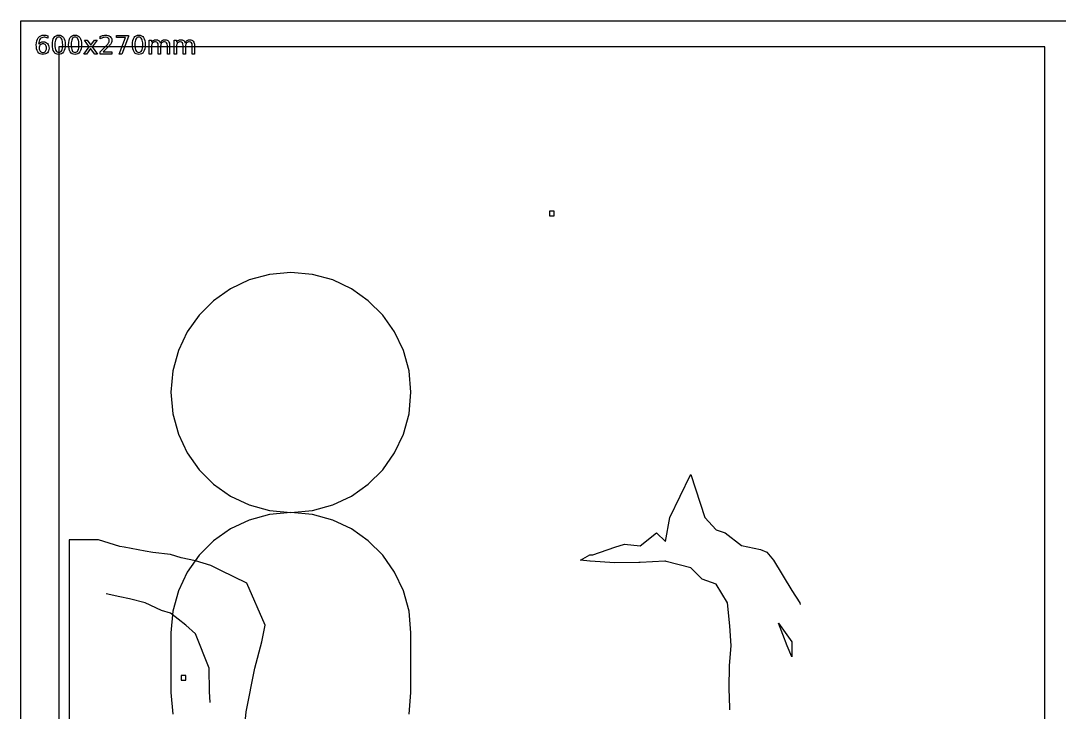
# Model space of a CAD drawing. Extents: x 0 to 600, y 0 to 270.
# Drawn here: x 0 to 161.6, y 162.4 to 270 of the extents above; entities that cross this region are included whole.
import ezdxf

# ---------------------------------------------------------------- set-up
doc = ezdxf.new("R2010")
doc.units = 0
doc.layers.add('1', color=7, linetype='CONTINUOUS')
doc.layers.add('2', color=7, linetype='CONTINUOUS')

msp = doc.modelspace()

# ---------------------------------------------------------------- linework, layer by layer
at = {"layer": '1', "color": 3}
for p, q in [((-0.000006, 270.000013), (600.00002, 270.000013)), ((-0.000006, 0.000006), (-0.000006, 270.000013))]:
    msp.add_line(p, q, dxfattribs=at)
at = {"layer": '1', "color": 7}
for p, q in [((4.215634, 267.64736), (4.215634, 267.290793)), ((4.215634, 267.64736), (4.215634, 267.64736)), ((5.917081, 267.763632), (5.917081, 267.763632)), ((5.917081, 267.453573), (5.917081, 267.453573)), ((8.444058, 267.763632), (8.444058, 267.763632)), ((8.444058, 267.453573), (8.444058, 267.453573)), ((10.666791, 265.953665), (9.89552, 266.988485)), ((9.89552, 266.988485), (10.316037, 266.988485)), ((10.316037, 266.988485), (10.891583, 266.215277)), ((10.891583, 266.215277), (11.46713, 266.988485)), ((11.887646, 266.988485), (11.102811, 265.932348)), ((11.46713, 266.988485), (11.887646, 266.988485)), ((12.368237, 267.176458), (12.368237, 267.571783)), ((14.910718, 267.71131), (16.771069, 267.71131)), ((14.910718, 267.381872), (14.910718, 267.71131)), ((16.300168, 267.381872), (14.910718, 267.381872)), ((15.311856, 264.818075), (16.300168, 267.381872)), ((16.771069, 267.544653), (15.720746, 264.818075)), ((16.771069, 267.71131), (16.771069, 267.544653)), ((18.373685, 267.763632), (18.373685, 267.763632)), ((18.373685, 267.453573), (18.373685, 267.453573)), ((19.999554, 264.818075), (19.999554, 266.988485)), ((19.999554, 266.988485), (20.35806, 266.988485)), ((20.35806, 266.988485), (20.35806, 266.651297)), ((23.867535, 264.818075), (23.867535, 266.988485)), ((23.867535, 266.988485), (24.226041, 266.988485)), ((24.226041, 266.988485), (24.226041, 266.651297)), ((3.43855, 266.420691), (3.43855, 266.420691)), ((9.823819, 264.818075), (10.666791, 265.953665)), ((10.87608, 265.670736), (10.244336, 264.818075)), ((11.507825, 264.818075), (10.87608, 265.670736)), ((11.102811, 265.932348), (11.928342, 264.818075)), ((12.348859, 264.818075), (12.348859, 265.147512)), ((12.81976, 265.147512), (14.185956, 265.147512)), ((12.81976, 265.147512), (12.81976, 265.147512)), ((14.185956, 265.147512), (14.185956, 264.818075)), ((20.35806, 266.044744), (20.35806, 264.818075)), ((21.404508, 264.818075), (21.404508, 266.116446)), ((21.702939, 266.571844), (21.702939, 266.571844)), ((21.763013, 266.044744), (21.763013, 264.818075)), ((22.80946, 264.818075), (22.80946, 266.116446)), ((23.167966, 266.128073), (23.167966, 264.818075)), ((24.226041, 266.044744), (24.226041, 264.818075)), ((25.272488, 264.818075), (25.272488, 266.116446)), ((25.57092, 266.571844), (25.57092, 266.571844)), ((25.630994, 266.044744), (25.630994, 264.818075)), ((26.677443, 264.818075), (26.677443, 266.116446)), ((27.035948, 266.128073), (27.035948, 264.818075)), ((10.244336, 264.818075), (9.823819, 264.818075)), ((11.928342, 264.818075), (11.507825, 264.818075)), ((14.185956, 264.818075), (12.348859, 264.818075)), ((15.720746, 264.818075), (15.311856, 264.818075)), ((20.35806, 264.818075), (19.999554, 264.818075)), ((21.763013, 264.818075), (21.404508, 264.818075)), ((23.167966, 264.818075), (22.80946, 264.818075)), ((24.226041, 264.818075), (23.867535, 264.818075)), ((25.630994, 264.818075), (25.272488, 264.818075)), ((27.035948, 264.818075), (26.677443, 264.818075))]:
    msp.add_line(p, q, dxfattribs=at)
at = {"layer": '1', "color": 5}
for p, q in [((8.476211, 265.947208), (5.906197, 265.947208)), ((5.906197, 265.947208), (5.906197, 263.576187)), ((9.840934, 265.947208), (8.476211, 265.947208)), ((12.449327, 265.947208), (9.840934, 265.947208)), ((13.775637, 265.947208), (12.449327, 265.947208)), ((16.409052, 265.947208), (13.775637, 265.947208)), ((17.710408, 265.947208), (16.409052, 265.947208)), ((20.358228, 265.947208), (17.710408, 265.947208)), ((21.645111, 265.947208), (20.358228, 265.947208)), ((24.31518, 265.947208), (21.645111, 265.947208)), ((25.579815, 265.947208), (24.31518, 265.947208)), ((28.317511, 265.947208), (25.579815, 265.947208)), ((29.514552, 265.947208), (28.317511, 265.947208)), ((32.381315, 265.947208), (29.514552, 265.947208)), ((33.449255, 265.947208), (32.381315, 265.947208)), ((36.32765, 265.947208), (33.449255, 265.947208)), ((37.383992, 265.947208), (36.32765, 265.947208)), ((40.173288, 265.947208), (37.383992, 265.947208)), ((41.318695, 265.947208), (40.173288, 265.947208)), ((43.948965, 265.947208), (41.318695, 265.947208)), ((45.253263, 265.947208), (43.948965, 265.947208)), ((47.816819, 265.947208), (45.253263, 265.947208)), ((49.188304, 265.947208), (47.816819, 265.947208)), ((51.731098, 265.947208), (49.188304, 265.947208)), ((53.122872, 265.947208), (51.731098, 265.947208)), ((55.624616, 265.947208), (53.122872, 265.947208)), ((57.05744, 265.947208), (55.624616, 265.947208)), ((59.512319, 265.947208), (57.05744, 265.947208)), ((60.992448, 265.947208), (59.512319, 265.947208)), ((63.383317, 265.947208), (60.992448, 265.947208)), ((64.927016, 265.947208), (63.383317, 265.947208)), ((67.261077, 265.947208), (64.927016, 265.947208)), ((68.861584, 265.947208), (67.261077, 265.947208)), ((71.128018, 265.947208), (68.861584, 265.947208)), ((72.796152, 265.947208), (71.128018, 265.947208)), ((74.962497, 265.947208), (72.796152, 265.947208)), ((76.731159, 265.947208), (74.962497, 265.947208)), ((78.850165, 265.947208), (76.731159, 265.947208)), ((80.665727, 265.947208), (78.850165, 265.947208)), ((82.759948, 265.947208), (80.665727, 265.947208)), ((84.600295, 265.947208), (82.759948, 265.947208)), ((86.682343, 265.947208), (84.600295, 265.947208)), ((88.535336, 265.947208), (86.682343, 265.947208)), ((90.623674, 265.947208), (88.535336, 265.947208)), ((92.469904, 265.947208), (90.623674, 265.947208)), ((94.58935, 265.947208), (92.469904, 265.947208)), ((96.404472, 265.947208), (94.58935, 265.947208)), ((98.563582, 265.947208), (96.404472, 265.947208)), ((100.33948, 265.947208), (98.563582, 265.947208)), ((102.602736, 265.947208), (100.33948, 265.947208)), ((104.274048, 265.947208), (102.602736, 265.947208)), ((106.738394, 265.947208), (104.274048, 265.947208)), ((108.208616, 265.947208), (106.738394, 265.947208)), ((110.861879, 265.947208), (108.208616, 265.947208)), ((112.143623, 265.947208), (110.861879, 265.947208)), ((114.707619, 265.947208), (112.143623, 265.947208)), ((116.078191, 265.947208), (114.707619, 265.947208)), ((118.494759, 265.947208), (116.078191, 265.947208)), ((120.013233, 265.947208), (118.494759, 265.947208)), ((122.357202, 265.947208), (120.013233, 265.947208)), ((123.947801, 265.947208), (122.357202, 265.947208)), ((126.209704, 265.947208), (123.947801, 265.947208)), ((127.882368, 265.947208), (126.209704, 265.947208)), ((130.067616, 265.947208), (127.882368, 265.947208)), ((131.817376, 265.947208), (130.067616, 265.947208)), ((133.944024, 265.947208), (131.817376, 265.947208)), ((135.751944, 265.947208), (133.944024, 265.947208)), ((137.833958, 265.947208), (135.751944, 265.947208)), ((139.686512, 265.947208), (137.833958, 265.947208)), ((141.701811, 265.947208), (139.686512, 265.947208)), ((143.621519, 265.947208), (141.701811, 265.947208)), ((145.581364, 265.947208), (143.621519, 265.947208)), ((147.556087, 265.947208), (145.581364, 265.947208)), ((149.476708, 265.947208), (147.556087, 265.947208)), ((151.490655, 265.947208), (149.476708, 265.947208)), ((153.356735, 265.947208), (151.490655, 265.947208)), ((155.425697, 265.947208), (153.356735, 265.947208)), ((157.238553, 265.947208), (155.425697, 265.947208)), ((159.360265, 265.947208), (157.238553, 265.947208)), ((159.360265, 262.356637), (159.360265, 265.947208)), ((5.906197, 263.576187), (5.906197, 259.288604)), ((159.360265, 259.288604), (159.360265, 262.356637)), ((5.906197, 259.288604), (5.906197, 256.647973)), ((159.360265, 255.670982), (159.360265, 259.288604)), ((5.906197, 256.647973), (5.906197, 252.629547)), ((159.360265, 252.629547), (159.360265, 255.670982)), ((5.906197, 252.629547), (5.906197, 249.836984)), ((159.360265, 249.000655), (159.360265, 252.629547)), ((5.906197, 249.836984), (5.906197, 245.970947)), ((159.360265, 245.970947), (159.360265, 249.000655)), ((5.906197, 245.970947), (5.906197, 242.973243)), ((159.360265, 242.443946), (159.360265, 245.970947)), ((5.906197, 242.973243), (5.906197, 239.312343)), ((159.360265, 239.312343), (159.360265, 242.443946)), ((5.906197, 239.312343), (5.906197, 236.177582)), ((82.998436, 240.343311), (82.268059, 240.343311)), ((82.268059, 240.343311), (82.268059, 239.612934)), ((82.268059, 239.612934), (82.998436, 239.612934)), ((82.998436, 239.612934), (82.998436, 240.343311)), ((159.360265, 235.854323), (159.360265, 239.312343)), ((5.906197, 236.177582), (5.906197, 232.65374)), ((159.360265, 232.65374), (159.360265, 235.854323)), ((5.906197, 232.65374), (5.906197, 229.474344)), ((159.360265, 229.239903), (159.360265, 232.65374)), ((5.906197, 229.474344), (5.906197, 225.994683)), ((159.360265, 225.994683), (159.360265, 229.239903)), ((5.906197, 225.994683), (5.906197, 222.809428)), ((159.360265, 222.658395), (159.360265, 225.994683)), ((5.906197, 222.809428), (5.906197, 219.336079)), ((159.360265, 219.336079), (159.360265, 222.658395)), ((5.906197, 219.336079), (5.906197, 216.214847)), ((159.360265, 216.078689), (159.360265, 219.336079)), ((5.906197, 216.214847), (5.906197, 212.677476)), ((159.360265, 212.677476), (159.360265, 216.078689)), ((5.906197, 212.677476), (5.906197, 209.570218)), ((159.360265, 209.439021), (159.360265, 212.677476)), ((5.906197, 209.570218), (5.906197, 206.018872)), ((159.360265, 206.018872), (159.360265, 209.439021)), ((5.906197, 206.018872), (5.906197, 202.897186)), ((159.360265, 202.758327), (159.360265, 206.018872)), ((5.906197, 202.897186), (5.906197, 199.360272)), ((159.360265, 199.360272), (159.360265, 202.758327)), ((5.906197, 199.360272), (5.906197, 196.187189)), ((159.360265, 196.049229), (159.360265, 199.360272)), ((5.906197, 196.187189), (5.906197, 192.701215)), ((159.360265, 192.701215), (159.360265, 196.049229)), ((5.906197, 192.701215), (5.906197, 189.479441)), ((159.360265, 189.338326), (159.360265, 192.701215)), ((5.906197, 189.479441), (5.906197, 186.042611)), ((159.360265, 186.042611), (159.360265, 189.338326)), ((5.906197, 186.042611), (5.906197, 182.909656)), ((159.360265, 182.797394), (159.360265, 186.042611)), ((5.906197, 182.909656), (5.906197, 179.384008)), ((159.360265, 179.384008), (159.360265, 182.797394)), ((5.906197, 179.384008), (5.906197, 176.557631)), ((159.360265, 176.332655), (159.360265, 179.384008)), ((5.906197, 176.557631), (5.906197, 172.725404)), ((119.282856, 172.725279), (117.929393, 176.251377)), ((117.929393, 176.251377), (120.013233, 173.305073)), ((159.360265, 172.725404), (159.360265, 176.332655)), ((120.013233, 173.305073), (120.013233, 170.994468)), ((5.906197, 172.725404), (5.906197, 170.077111)), ((120.013233, 170.994468), (119.282856, 172.725279)), ((159.360265, 169.802094), (159.360265, 172.725404)), ((5.906197, 170.077111), (5.906197, 166.066351)), ((159.360265, 166.066351), (159.360265, 169.802094)), ((5.906197, 166.066351), (5.906197, 163.576306)), ((159.360265, 163.416705), (159.360265, 166.066351)), ((5.906197, 163.576306), (5.906197, 159.407747)), ((159.360265, 159.407747), (159.360265, 163.416705))]:
    msp.add_line(p, q, dxfattribs=at)
at = {"layer": '1', "color": 1}
for p, q in [((35.527583, 229.657263), (32.617132, 228.273604)), ((38.686869, 230.526503), (35.527583, 229.657263)), ((42.042005, 230.828122), (38.686869, 230.526503)), ((45.397107, 230.526503), (42.042005, 230.828122)), ((42.042005, 230.828122), (42.042005, 230.828122)), ((48.556664, 229.657263), (45.397107, 230.526503)), ((51.466878, 228.273604), (48.556664, 229.657263)), ((32.617132, 228.273604), (30.008537, 226.429179)), ((54.075507, 226.429179), (51.466878, 228.273604)), ((30.008537, 226.429179), (27.755324, 224.177633)), ((56.328855, 224.177633), (54.075507, 226.429179)), ((27.755324, 224.177633), (25.910378, 221.572622)), ((58.173734, 221.572622), (56.328855, 224.177633)), ((25.910378, 221.572622), (24.526652, 218.666895)), ((59.557392, 218.666895), (58.173734, 221.572622)), ((24.526652, 218.666895), (23.657571, 215.514101)), ((60.426642, 215.514101), (59.557392, 218.666895)), ((23.657571, 215.514101), (23.35602, 212.168342)), ((60.728261, 212.168342), (60.426642, 215.514101)), ((23.35602, 212.168342), (23.35602, 212.168342)), ((23.35602, 212.168342), (23.65774, 208.806805)), ((60.426642, 208.806805), (60.728261, 212.168342)), ((60.728261, 212.168342), (60.728261, 212.168342)), ((23.65774, 208.806805), (24.527395, 205.641838)), ((59.556953, 205.641838), (60.426642, 208.806805)), ((24.527395, 205.641838), (25.91146, 202.727093)), ((58.172381, 202.727093), (59.556953, 205.641838)), ((25.91146, 202.727093), (27.757082, 200.115319)), ((56.327063, 200.115319), (58.172381, 202.727093)), ((27.757082, 200.115319), (30.010836, 197.859266)), ((54.073242, 197.859266), (56.327063, 200.115319)), ((101.033, 192.701553), (104.248451, 199.316422)), ((104.248451, 199.316422), (104.270092, 199.360157)), ((104.270092, 199.360157), (104.274487, 199.370537)), ((104.274487, 199.370537), (104.277869, 199.360157)), ((104.277869, 199.360157), (104.281926, 199.347984)), ((104.281926, 199.347984), (106.477588, 192.701553)), ((30.010836, 197.859266), (32.619432, 196.012585)), ((51.464646, 196.012585), (54.073242, 197.859266)), ((32.619432, 196.012585), (35.529713, 194.627574)), ((48.554398, 194.627574), (51.464646, 196.012585)), ((35.529713, 194.627574), (38.688256, 193.757431)), ((45.395754, 193.757431), (48.554398, 194.627574)), ((38.686869, 193.154194), (35.527583, 192.284504)), ((42.042005, 193.455813), (38.686869, 193.154194)), ((38.688256, 193.757431), (42.042005, 193.455813)), ((42.042005, 193.455813), (45.395754, 193.757431)), ((45.397107, 193.154194), (42.042005, 193.455813)), ((42.042005, 193.455813), (42.042005, 193.455813)), ((42.042005, 193.455813), (42.042005, 193.455813)), ((48.556664, 192.284957), (45.397107, 193.154194)), ((100.339581, 188.941464), (101.033, 192.701553)), ((106.477588, 192.701553), (108.209292, 190.734945)), ((32.617132, 190.899493), (30.008537, 189.053262)), ((35.527583, 192.284504), (32.617132, 190.899493)), ((51.466878, 190.900846), (48.556664, 192.284957)), ((54.075507, 189.055068), (51.466878, 190.900846)), ((108.209292, 190.734945), (109.631262, 190.294913)), ((96.404574, 188.287279), (98.912201, 190.286348)), ((98.912201, 190.286348), (100.339581, 188.941464)), ((109.631262, 190.294913), (112.1443, 188.299452)), ((30.008537, 189.053262), (27.755324, 186.797662)), ((56.328855, 186.799914), (54.075507, 189.055068)), ((89.028206, 186.87612), (92.470006, 188.036608)), ((92.470006, 188.036608), (93.930286, 188.514058)), ((93.930286, 188.514058), (96.404574, 188.287279)), ((112.1443, 188.299452), (115.098742, 187.701625)), ((115.098742, 187.701625), (116.078868, 187.302173)), ((27.755324, 186.797662), (25.910378, 184.186338)), ((58.173734, 184.188593), (56.328855, 186.799914)), ((87.102614, 186.042496), (88.535438, 186.87071)), ((88.534964, 185.899579), (87.102614, 186.042496)), ((88.625146, 185.890551), (88.534964, 185.899579)), ((88.535438, 186.87071), (89.028206, 186.87612)), ((92.470006, 185.60922), (88.625146, 185.890551)), ((100.24399, 185.881083), (96.404574, 185.685866)), ((100.339581, 185.885141), (100.24399, 185.881083)), ((100.458166, 185.841859), (100.339581, 185.885141)), ((116.078868, 187.302173), (117.120804, 186.042496)), ((117.120804, 186.042496), (120.013909, 181.293243)), ((96.181843, 185.665578), (92.470006, 185.60922)), ((96.404574, 185.685866), (96.181843, 185.665578)), ((104.274149, 184.853145), (100.458166, 185.841859)), ((106.021644, 183.084912), (104.274149, 184.853145)), ((25.910378, 184.186338), (24.526652, 181.272495)), ((59.557392, 181.274298), (58.173734, 184.188593)), ((108.208717, 182.27744), (106.021644, 183.084912)), ((24.526652, 181.272495), (23.657571, 178.108881)), ((60.426642, 178.110233), (59.557392, 181.274298)), ((109.977413, 179.383882), (108.208717, 182.27744)), ((120.013909, 181.293243), (121.230291, 179.383893)), ((23.657571, 178.108881), (23.35602, 174.748694)), ((60.728261, 174.748694), (60.426642, 178.110233)), ((110.333573, 175.788355), (109.977413, 179.383882)), ((121.230291, 179.383893), (121.308739, 179.143139)), ((23.35602, 174.748694), (23.35602, 165.439995)), ((60.728261, 165.439995), (60.728261, 174.748694)), ((60.728261, 174.748694), (60.728261, 174.748694)), ((110.536456, 172.725279), (110.333573, 175.788355)), ((110.307875, 169.618471), (110.536456, 172.725279)), ((110.219519, 166.066675), (110.307875, 169.618471)), ((23.35602, 165.439995), (23.35602, 165.439995)), ((23.35602, 165.439995), (23.65774, 162.080261)), ((60.426642, 162.080261), (60.728261, 165.439995)), ((110.361537, 163.051391), (110.219519, 166.066675)), ((110.333472, 162.716409), (110.361537, 163.051391))]:
    msp.add_line(p, q, dxfattribs=at)
at = {"layer": '1', "color": 7}
for points in [[(2.405667, 266.261786), (2.405667, 266.719122), (2.514188, 267.083441), (2.731229, 267.354742)], [(2.731229, 267.354742), (2.94827, 267.627335), (3.239596, 267.763632), (3.605206, 267.763632)], [(3.027722, 267.172583), (2.892071, 266.998175), (2.814557, 266.734625), (2.795178, 266.381933)], [(3.620709, 267.434195), (3.362327, 267.434195), (3.164665, 267.346991), (3.027722, 267.172583)], [(3.081983, 266.63967), (3.196963, 266.700389), (3.32357, 266.730749), (3.461804, 266.730749)], [(3.461804, 266.730749), (3.752484, 266.730749), (3.981798, 266.642253), (4.149747, 266.465262)], [(3.605206, 267.763632), (3.703392, 267.763632), (3.802223, 267.753942), (3.9017, 267.734564)], [(3.917203, 267.397375), (3.817726, 267.421921), (3.718894, 267.434195), (3.620709, 267.434195)], [(3.9017, 267.734564), (4.002469, 267.715185), (4.107114, 267.686117), (4.215634, 267.64736)], [(4.215634, 267.290793), (4.117449, 267.337301), (4.017972, 267.372829), (3.917203, 267.397375)], [(4.917142, 266.261786), (4.917142, 266.750128), (5.002408, 267.122198), (5.17294, 267.377997)], [(5.17294, 267.377997), (5.344764, 267.635087), (5.592811, 267.763632), (5.917081, 267.763632)], [(5.461682, 267.155142), (5.360913, 266.95748), (5.310529, 266.659694), (5.310529, 266.261786)], [(5.917081, 267.453573), (5.715543, 267.453573), (5.563743, 267.354096), (5.461682, 267.155142)], [(5.917081, 267.763632), (6.24135, 267.763632), (6.488751, 267.635087), (6.659283, 267.377997)], [(6.372479, 267.155142), (6.27171, 267.354096), (6.119911, 267.453573), (5.917081, 267.453573)], [(6.525571, 266.261786), (6.525571, 266.659694), (6.47454, 266.95748), (6.372479, 267.155142)], [(6.659283, 267.377997), (6.831107, 267.122198), (6.91702, 266.750128), (6.91702, 266.261786)], [(7.444119, 266.261786), (7.444119, 266.750128), (7.529385, 267.122198), (7.699918, 267.377997)], [(7.699918, 267.377997), (7.871742, 267.635087), (8.119789, 267.763632), (8.444058, 267.763632)], [(7.98866, 267.155142), (7.887891, 266.95748), (7.837506, 266.659694), (7.837506, 266.261786)], [(8.444058, 267.453573), (8.24252, 267.453573), (8.090721, 267.354096), (7.98866, 267.155142)], [(8.444058, 267.763632), (8.768328, 267.763632), (9.015729, 267.635087), (9.186261, 267.377997)], [(8.899457, 267.155142), (8.798688, 267.354096), (8.646888, 267.453573), (8.444058, 267.453573)], [(9.052548, 266.261786), (9.052548, 266.659694), (9.001518, 266.95748), (8.899457, 267.155142)], [(9.186261, 267.377997), (9.358085, 267.122198), (9.443997, 266.750128), (9.443997, 266.261786)], [(12.368237, 267.571783), (12.52585, 267.635087), (12.673128, 267.682888), (12.810071, 267.715185)], [(12.804257, 267.370245), (12.668607, 267.327612), (12.523267, 267.263016), (12.368237, 267.176458)], [(13.193768, 267.434195), (13.071037, 267.434195), (12.9412, 267.412878), (12.804257, 267.370245)], [(12.810071, 267.715185), (12.947013, 267.747483), (13.072329, 267.763632), (13.186017, 267.763632)], [(13.186017, 267.763632), (13.48574, 267.763632), (13.724744, 267.688701), (13.903027, 267.538839)], [(13.614285, 267.288855), (13.507057, 267.385748), (13.366884, 267.434195), (13.193768, 267.434195)], [(13.777066, 266.912909), (13.777066, 267.066646), (13.722806, 267.191961), (13.614285, 267.288855)], [(13.701489, 266.624167), (13.751874, 266.722352), (13.777066, 266.818599), (13.777066, 266.912909)], [(13.903027, 267.538839), (14.081311, 267.388978), (14.170453, 267.188732), (14.170453, 266.938101)], [(14.170453, 266.938101), (14.170453, 266.819245), (14.147844, 266.706203), (14.102628, 266.598974)], [(17.373746, 266.261786), (17.373746, 266.750128), (17.459012, 267.122198), (17.629544, 267.377997)], [(17.629544, 267.377997), (17.801368, 267.635087), (18.049415, 267.763632), (18.373685, 267.763632)], [(17.918286, 267.155142), (17.817517, 266.95748), (17.767133, 266.659694), (17.767133, 266.261786)], [(18.373685, 267.453573), (18.172147, 267.453573), (18.020347, 267.354096), (17.918286, 267.155142)], [(18.373685, 267.763632), (18.697954, 267.763632), (18.945355, 267.635087), (19.115887, 267.377997)], [(18.829083, 267.155142), (18.728314, 267.354096), (18.576515, 267.453573), (18.373685, 267.453573)], [(18.982175, 266.261786), (18.982175, 266.659694), (18.931144, 266.95748), (18.829083, 267.155142)], [(19.115887, 267.377997), (19.287712, 267.122198), (19.373624, 266.750128), (19.373624, 266.261786)], [(20.35806, 266.651297), (20.43945, 266.784363), (20.536989, 266.882549), (20.650678, 266.945852)], [(20.952985, 266.730749), (20.770825, 266.730749), (20.626131, 266.668738), (20.518903, 266.544714)], [(20.650678, 266.945852), (20.764366, 267.009156), (20.89937, 267.040808), (21.055691, 267.040808)], [(21.294049, 266.579596), (21.22041, 266.680365), (21.106722, 266.730749), (20.952985, 266.730749)], [(21.055691, 267.040808), (21.213305, 267.040808), (21.347017, 267.000759), (21.45683, 266.92066)], [(21.45683, 266.92066), (21.567934, 266.840562), (21.64997, 266.72429), (21.702939, 266.571844)], [(21.702939, 266.571844), (21.792081, 266.732041), (21.898663, 266.850251), (22.022687, 266.926474)], [(22.361813, 266.730749), (22.17707, 266.730749), (22.031084, 266.669383), (21.923855, 266.546652)], [(22.022687, 266.926474), (22.14671, 267.002696), (22.292696, 267.040808), (22.460645, 267.040808)], [(22.699002, 266.579596), (22.625363, 266.680365), (22.512967, 266.730749), (22.361813, 266.730749)], [(22.460645, 267.040808), (22.686729, 267.040808), (22.861137, 266.961355), (22.983868, 266.80245)], [(22.983868, 266.80245), (23.1066, 266.644837), (23.167966, 266.420045), (23.167966, 266.128073)], [(24.226041, 266.651297), (24.307431, 266.784363), (24.40497, 266.882549), (24.518658, 266.945852)], [(24.820965, 266.730749), (24.638806, 266.730749), (24.494112, 266.668738), (24.386883, 266.544714)], [(24.518658, 266.945852), (24.632347, 267.009156), (24.767351, 267.040808), (24.923672, 267.040808)], [(25.16203, 266.579596), (25.088391, 266.680365), (24.974703, 266.730749), (24.820965, 266.730749)], [(24.923672, 267.040808), (25.081286, 267.040808), (25.214998, 267.000759), (25.324811, 266.92066)], [(25.324811, 266.92066), (25.435915, 266.840562), (25.517951, 266.72429), (25.57092, 266.571844)], [(25.57092, 266.571844), (25.660062, 266.732041), (25.766644, 266.850251), (25.890668, 266.926474)], [(26.229794, 266.730749), (26.045051, 266.730749), (25.899065, 266.669383), (25.791837, 266.546652)], [(25.890668, 266.926474), (26.014691, 267.002696), (26.160677, 267.040808), (26.328626, 267.040808)], [(26.566982, 266.579596), (26.493344, 266.680365), (26.380948, 266.730749), (26.229794, 266.730749)], [(26.328626, 267.040808), (26.554709, 267.040808), (26.729117, 266.961355), (26.851848, 266.80245)], [(26.851848, 266.80245), (26.974581, 266.644837), (27.035948, 266.420045), (27.035948, 266.128073)], [(2.671155, 265.145575), (2.494163, 265.402665), (2.405667, 265.774735), (2.405667, 266.261786)], [(3.43855, 264.761877), (3.103945, 264.761877), (2.848147, 264.889776), (2.671155, 265.145575)], [(2.795178, 266.381933), (2.871401, 266.49433), (2.967002, 266.580242), (3.081983, 266.63967)], [(3.019971, 266.240469), (2.91791, 266.120321), (2.866879, 265.955603), (2.866879, 265.746313)], [(2.866879, 265.746313), (2.866879, 265.538316), (2.91791, 265.373597), (3.019971, 265.252157)], [(3.43855, 266.420691), (3.26285, 266.420691), (3.123324, 266.360617), (3.019971, 266.240469)], [(3.019971, 265.252157), (3.123324, 265.13201), (3.26285, 265.071936), (3.43855, 265.071936)], [(3.855191, 266.240469), (3.75313, 266.360617), (3.61425, 266.420691), (3.43855, 266.420691)], [(3.43855, 265.071936), (3.61425, 265.071936), (3.75313, 265.13201), (3.855191, 265.252157)], [(4.01022, 265.746313), (4.01022, 265.955603), (3.958544, 266.120321), (3.855191, 266.240469)], [(3.855191, 265.252157), (3.958544, 265.373597), (4.01022, 265.538316), (4.01022, 265.746313)], [(4.403607, 265.746313), (4.403607, 265.449174), (4.315757, 265.210816), (4.140057, 265.031241)], [(4.149747, 266.465262), (4.318987, 266.289562), (4.403607, 266.049912), (4.403607, 265.746313)], [(5.17294, 265.145575), (5.002408, 265.402665), (4.917142, 265.774735), (4.917142, 266.261786)], [(5.917081, 264.761877), (5.592811, 264.761877), (5.344764, 264.889776), (5.17294, 265.145575)], [(5.310529, 266.261786), (5.310529, 265.865169), (5.360913, 265.567384), (5.461682, 265.368429)], [(5.461682, 265.368429), (5.563743, 265.170767), (5.715543, 265.071936), (5.917081, 265.071936)], [(5.917081, 265.071936), (6.119911, 265.071936), (6.27171, 265.170767), (6.372479, 265.368429)], [(6.659283, 265.145575), (6.488751, 264.889776), (6.24135, 264.761877), (5.917081, 264.761877)], [(6.372479, 265.368429), (6.47454, 265.567384), (6.525571, 265.865169), (6.525571, 266.261786)], [(6.91702, 266.261786), (6.91702, 265.774735), (6.831107, 265.402665), (6.659283, 265.145575)], [(7.699918, 265.145575), (7.529385, 265.402665), (7.444119, 265.774735), (7.444119, 266.261786)], [(8.444058, 264.761877), (8.119789, 264.761877), (7.871742, 264.889776), (7.699918, 265.145575)], [(7.837506, 266.261786), (7.837506, 265.865169), (7.887891, 265.567384), (7.98866, 265.368429)], [(7.98866, 265.368429), (8.090721, 265.170767), (8.24252, 265.071936), (8.444058, 265.071936)], [(8.444058, 265.071936), (8.646888, 265.071936), (8.798688, 265.170767), (8.899457, 265.368429)], [(9.186261, 265.145575), (9.015729, 264.889776), (8.768328, 264.761877), (8.444058, 264.761877)], [(8.899457, 265.368429), (9.001518, 265.567384), (9.052548, 265.865169), (9.052548, 266.261786)], [(9.443997, 266.261786), (9.443997, 265.774735), (9.358085, 265.402665), (9.186261, 265.145575)], [(12.348859, 265.147512), (12.497428, 265.30125), (12.699612, 265.50731), (12.955411, 265.765692)], [(13.552273, 265.897467), (13.379157, 265.719183), (13.134986, 265.469198), (12.81976, 265.147512)], [(12.955411, 265.765692), (13.212501, 266.025366), (13.37399, 266.192668), (13.439877, 266.267599)], [(13.439877, 266.267599), (13.565193, 266.408417), (13.652397, 266.527273), (13.701489, 266.624167)], [(13.860394, 266.223028), (13.828097, 266.185563), (13.72539, 266.077042), (13.552273, 265.897467)], [(14.102628, 266.598974), (14.058703, 266.493038), (13.977958, 266.367722), (13.860394, 266.223028)], [(17.629544, 265.145575), (17.459012, 265.402665), (17.373746, 265.774735), (17.373746, 266.261786)], [(18.373685, 264.761877), (18.049415, 264.761877), (17.801368, 264.889776), (17.629544, 265.145575)], [(17.767133, 266.261786), (17.767133, 265.865169), (17.817517, 265.567384), (17.918286, 265.368429)], [(17.918286, 265.368429), (18.020347, 265.170767), (18.172147, 265.071936), (18.373685, 265.071936)], [(18.373685, 265.071936), (18.576515, 265.071936), (18.728314, 265.170767), (18.829083, 265.368429)], [(19.115887, 265.145575), (18.945355, 264.889776), (18.697954, 264.761877), (18.373685, 264.761877)], [(18.829083, 265.368429), (18.931144, 265.567384), (18.982175, 265.865169), (18.982175, 266.261786)], [(19.373624, 266.261786), (19.373624, 265.774735), (19.287712, 265.402665), (19.115887, 265.145575)], [(20.518903, 266.544714), (20.411674, 266.421983), (20.35806, 266.255326), (20.35806, 266.044744)], [(21.404508, 266.116446), (21.404508, 266.325735), (21.367688, 266.480119), (21.294049, 266.579596)], [(21.923855, 266.546652), (21.816627, 266.42392), (21.763013, 266.256618), (21.763013, 266.044744)], [(22.80946, 266.116446), (22.80946, 266.324443), (22.772641, 266.478827), (22.699002, 266.579596)], [(24.386883, 266.544714), (24.279655, 266.421983), (24.226041, 266.255326), (24.226041, 266.044744)], [(25.272488, 266.116446), (25.272488, 266.325735), (25.235669, 266.480119), (25.16203, 266.579596)], [(25.791837, 266.546652), (25.684608, 266.42392), (25.630994, 266.256618), (25.630994, 266.044744)], [(26.677443, 266.116446), (26.677443, 266.324443), (26.640622, 266.478827), (26.566982, 266.579596)], [(4.140057, 265.031241), (3.964357, 264.851665), (3.730522, 264.761877), (3.43855, 264.761877)]]:
    msp.add_open_spline(points, degree=3, dxfattribs=at)
at = {"layer": '2', "color": 3}
for p, q in [((-0.000006, 270.000013), (600.000014, 270.000013)), ((-0.000006, 0.000006), (-0.000006, 270.000013))]:
    msp.add_line(p, q, dxfattribs=at)
at = {"layer": '2', "color": 5}
for p, q in [((12.075145, 189.213586), (7.543652, 189.213586)), ((7.543652, 189.213586), (7.543652, 182.554532)), ((15.413238, 188.184296), (12.075145, 189.213586)), ((16.086808, 188.072936), (15.413238, 188.184296)), ((19.347806, 187.442647), (16.086808, 188.072936)), ((20.528131, 187.216321), (19.347806, 187.442647)), ((23.282374, 186.89757), (20.528131, 187.216321)), ((24.959085, 186.375936), (23.282374, 186.89757)), ((27.217393, 185.94808), (24.959085, 186.375936)), ((29.591118, 185.196062), (27.217393, 185.94808)), ((31.15196, 184.430969), (29.591118, 185.196062)), ((35.155508, 182.437762), (31.15196, 184.430969)), ((7.543652, 182.554532), (7.543652, 175.895928)), ((38.041399, 175.895928), (35.155508, 182.437762)), ((7.543652, 175.895928), (7.543652, 175.142558)), ((7.543652, 175.142558), (7.543652, 169.237325)), ((37.491813, 173.307598), (38.041399, 175.895928)), ((36.437726, 169.237325), (37.491813, 173.307598)), ((7.543652, 169.237325), (7.543652, 168.171065)), ((7.543652, 168.171065), (7.543652, 162.578721)), ((25.705242, 168.080895), (24.974865, 168.080895)), ((24.974865, 168.080895), (24.974865, 167.350518)), ((25.705242, 167.350518), (25.705242, 168.080895)), ((35.086528, 162.410554), (36.437726, 169.237325)), ((24.974865, 167.350518), (25.705242, 167.350518)), ((7.543652, 162.578721), (7.543652, 161.302816)), ((34.416565, 155.919667), (35.086528, 162.410554))]:
    msp.add_line(p, q, dxfattribs=at)
at = {"layer": '2', "color": 1}
for p, q in [((15.413238, 180.33635), (13.295596, 180.801627)), ((16.92584, 179.994605), (15.413238, 180.33635)), ((19.347806, 179.406246), (16.92584, 179.994605)), ((21.909085, 178.220511), (19.347806, 179.406246)), ((23.282374, 177.779129), (21.909085, 178.220511)), ((25.705693, 175.895928), (23.282374, 177.779129)), ((27.216942, 174.56547), (25.705693, 175.895928)), ((29.296262, 169.237325), (27.216942, 174.56547)), ((29.370201, 165.593555), (29.296262, 169.237325)), ((29.474348, 163.882129), (29.370201, 165.593555))]:
    msp.add_line(p, q, dxfattribs=at)

doc.saveas('drawing.dxf')
